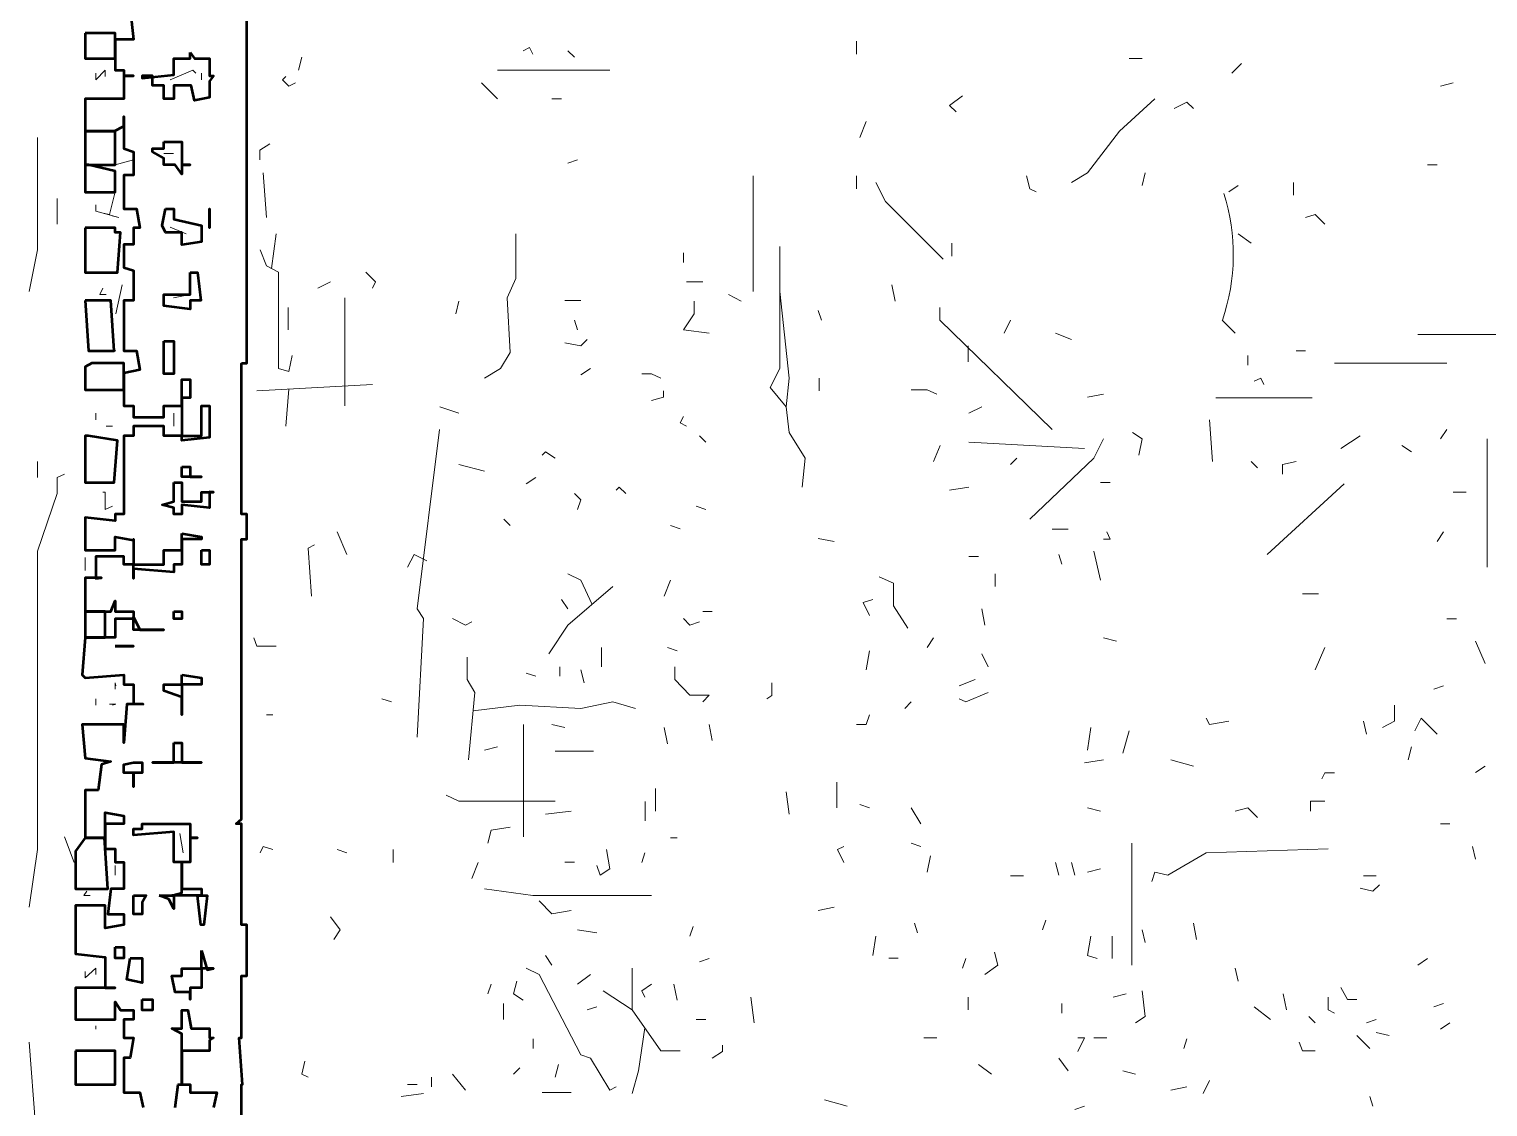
# Model space of a CAD drawing. Header units: metres. Extents: x 0.1 to 48.1, y 1.3 to 34.5.
# Drawn here: x 0.123 to 3.147, y 3.593 to 5.826 of the extents above; entities that cross this region are included whole.
import ezdxf

# ---------------------------------------------------------------- set-up
doc = ezdxf.new("R2010")
doc.units = ezdxf.units.M
for name, color, linetype, lineweight in [('P2D_GRAMMES', 7, 'Continuous', 18), ('P2D_MIKRA', 8, 'Continuous', 13), ('P2D_TOIXOI', 7, 'Continuous', 50), ('P2D_TOXA', 7, 'Continuous', 18)]:
    doc.layers.add(name, color=color, linetype=linetype, lineweight=lineweight)

msp = doc.modelspace()

# ---------------------------------------------------------------- linework, layer by layer
at = {"layer": 'P2D_GRAMMES'}
for p, q in [((1.093796, 5.741672), (1.326518, 5.741672)), ((0.339173, 5.555419), (0.300982, 5.545042)), ((0.608403, 5.528822), (0.615052, 5.435733)), ((1.623891, 5.522173), (1.623891, 5.282801)), ((2.629764, 5.502225), (2.609817, 5.488927)), ((0.635, 5.402487), (0.625338, 5.330428)), ((2.596518, 5.222958), (2.623115, 5.196361)), ((3.00212, 5.19375), (3.234843, 5.19375)), ((2.829241, 5.134272), (3.061963, 5.134272)), ((0.834476, 5.089974), (0.595105, 5.076675)), ((0.661024, 5.080338), (0.654948, 5.003534)), ((2.782696, 5.062011), (2.58322, 5.062011)), ((2.07123, 4.970288), (2.310602, 4.95699)), ((3.145797, 4.976937), (3.145797, 4.710969)), ((2.849188, 4.883848), (2.689607, 4.737565)), ((1.147796, 4.385157), (1.147796, 4.152435)), ((2.408781, 4.139136), (2.408781, 3.886466)), ((1.31322, 3.833272), (1.373296, 3.793377)), ((0.262644, 3.708561), (0.275942, 3.708561)), ((0.300982, 3.708561), (0.300982, 3.638881))]:
    msp.add_line(p, q, dxfattribs=at)
for points in [[(2.456885, 5.681754), (2.383743, 5.615262), (2.317251, 5.528822), (2.284005, 5.508874)], [(0.140036, 5.601963), (0.140036, 5.369241), (0.12301, 5.282801)], [(0.300982, 5.532147), (0.300982, 5.488927), (0.289241, 5.442382), (0.276613, 5.444792)], [(1.878403, 5.508874), (1.898351, 5.468979), (2.018037, 5.349293)], [(0.261368, 5.455681), (0.261368, 5.46233), (0.261368, 5.449031), (0.309188, 5.435733), (0.295128, 5.439643)], [(1.13203, 5.402487), (1.13203, 5.309398), (1.113743, 5.269503), (1.120393, 5.156466), (1.100445, 5.12322), (1.067199, 5.103272), (1.067199, 5.103272)], [(0.601754, 5.369241), (0.615052, 5.335995), (0.639623, 5.322696), (0.639623, 5.12322), (0.661597, 5.116571), (0.668246, 5.149817)], [(1.679418, 5.37589), (1.679418, 5.12322), (1.658979, 5.083325), (1.692225, 5.043429)], [(0.777491, 5.269503), (0.777666, 5.086818), (0.777491, 5.045536), (0.777491, 5.045536)], [(1.679418, 5.282801), (1.698873, 5.103272), (1.692225, 5.043429), (1.698874, 4.990236), (1.73212, 4.937042), (1.725471, 4.877199)], [(2.011116, 5.249555), (2.011116, 5.222958), (2.24411, 4.996885)], [(0.973734, 4.996885), (0.927565, 4.624529), (0.940864, 4.604581), (0.927565, 4.35856)], [(2.350497, 4.976937), (2.33055, 4.937042), (2.197565, 4.810707)], [(0.196152, 4.903796), (0.181048, 4.897147), (0.181048, 4.863901), (0.140036, 4.744215), (0.140036, 4.125838), (0.12301, 4.006152)], [(1.240079, 4.69767), (1.266675, 4.684372), (1.289909, 4.633994)], [(1.885052, 4.691021), (1.914736, 4.677723), (1.914736, 4.631178), (1.944895, 4.584634)], [(1.333168, 4.671073), (1.240079, 4.591283), (1.200183, 4.53144)], [(1.03074, 4.524791), (1.03074, 4.478246), (1.047251, 4.451649), (1.033953, 4.312016)], [(1.043605, 4.413368), (1.14034, 4.425052), (1.266675, 4.418403), (1.333168, 4.431702), (1.379712, 4.418403)], [(0.987408, 4.238874), (1.014005, 4.225848), (1.213482, 4.225848)], [(2.815942, 4.127027), (2.563272, 4.119188), (2.483482, 4.072644), (2.456885, 4.079293), (2.450236, 4.059346)], [(1.067199, 4.044132), (1.166937, 4.0303), (1.412958, 4.0303)], [(1.153639, 3.879817), (1.180236, 3.866518), (1.266675, 3.700288), (1.286623, 3.693639), (1.326518, 3.627147), (1.339817, 3.633796)], [(1.373296, 3.879817), (1.373296, 3.793377), (1.432906, 3.708561), (1.472801, 3.708561)], [(0.261368, 3.753482), (0.261368, 3.760131), (0.261368, 3.753482)], [(1.399556, 3.756013), (1.386494, 3.667042), (1.373063, 3.620497), (1.373063, 3.620497)]]:
    msp.add_lwpolyline(points, dxfattribs=at)
at = {"layer": 'P2D_MIKRA'}
for p, q in [((1.240079, 5.781492), (1.253377, 5.768194)), ((1.838327, 5.80144), (1.838327, 5.774843)), ((0.688194, 5.768194), (0.681545, 5.741597)), ((2.403691, 5.765369), (2.430288, 5.765369)), ((2.636414, 5.754895), (2.616466, 5.734948)), ((0.479938, 5.734948), (0.479938, 5.721649)), ((1.06055, 5.715), (1.093796, 5.681754)), ((3.075262, 5.715), (3.048665, 5.708351)), ((1.206832, 5.682192), (1.22678, 5.682192)), ((1.858455, 5.635209), (1.845157, 5.601963)), ((0.402277, 5.568717), (0.422225, 5.568717)), ((1.260026, 5.555419), (1.240079, 5.54877)), ((3.022068, 5.545042), (3.042016, 5.545042)), ((1.838327, 5.522173), (1.838327, 5.495576)), ((2.436937, 5.528822), (2.430288, 5.502225)), ((2.743998, 5.508874), (2.743998, 5.482277)), ((0.181048, 5.475628), (0.181048, 5.422435)), ((0.415576, 5.415785), (0.448822, 5.402487)), ((2.629764, 5.402487), (2.656361, 5.382539)), ((1.479513, 5.362592), (1.479513, 5.342644)), ((2.035953, 5.382539), (2.035953, 5.355942)), ((0.315838, 5.296099), (0.302539, 5.236257)), ((0.748037, 5.302749), (0.72144, 5.28945)), ((1.486099, 5.302749), (1.519346, 5.302749)), ((1.911649, 5.296099), (1.918298, 5.262853)), ((1.014005, 5.262853), (1.007356, 5.236257)), ((1.233429, 5.264187), (1.266675, 5.264187)), ((1.572539, 5.276152), (1.599136, 5.262853)), ((0.659935, 5.249555), (0.659935, 5.20301)), ((1.758717, 5.242906), (1.765366, 5.222958)), ((1.253377, 5.222958), (1.260026, 5.20301)), ((2.15767, 5.222958), (2.144372, 5.196361)), ((2.250759, 5.196361), (2.284005, 5.183063)), ((0.249346, 5.159362), (0.302539, 5.159362)), ((2.069496, 5.169764), (2.069496, 5.136518)), ((2.649645, 5.149817), (2.649645, 5.129869)), ((2.74945, 5.159362), (2.769398, 5.159362)), ((1.286623, 5.12322), (1.266675, 5.109921)), ((1.76054, 5.103272), (1.76054, 5.076675)), ((2.350497, 5.070026), (2.317251, 5.063377)), ((0.261368, 5.030131), (0.261368, 5.016832)), ((0.422624, 5.030131), (0.422624, 5.003534)), ((0.97411, 5.043429), (1.014005, 5.030131)), ((2.097827, 5.043429), (2.07123, 5.030131)), ((0.282592, 5.003613), (0.29589, 5.003613)), ((2.569921, 5.016832), (2.576571, 4.930393)), ((3.061963, 4.996885), (3.048665, 4.976937)), ((1.512696, 4.983586), (1.525995, 4.970288)), ((2.011387, 4.963639), (1.998089, 4.930393)), ((2.882435, 4.983586), (2.842539, 4.95699)), ((2.968874, 4.963639), (2.988822, 4.95034)), ((0.140036, 4.930393), (0.140036, 4.897147)), ((2.170969, 4.937042), (2.15767, 4.923743)), ((2.656361, 4.930393), (2.66966, 4.917094)), ((1.014005, 4.923743), (1.067199, 4.910445)), ((1.173586, 4.897147), (1.153639, 4.883848)), ((2.07123, 4.877199), (2.031335, 4.87055)), ((2.343848, 4.886549), (2.363796, 4.886549)), ((0.280563, 4.850602), (0.280563, 4.837304)), ((3.075262, 4.866988), (3.101859, 4.866988)), ((1.107094, 4.810707), (1.120393, 4.797408)), ((1.506047, 4.837304), (1.525995, 4.830654)), ((0.761335, 4.78411), (0.781283, 4.737565)), ((1.452853, 4.797408), (1.472801, 4.790759)), ((2.24411, 4.789879), (2.277356, 4.789879)), ((3.055314, 4.78411), (3.042016, 4.764162)), ((1.758717, 4.770812), (1.791963, 4.764162)), ((0.238792, 4.730916), (0.238792, 4.704319)), ((2.07123, 4.73341), (2.091178, 4.73341)), ((2.257408, 4.737565), (2.264058, 4.717618)), ((2.33055, 4.744215), (2.343848, 4.684372)), ((2.125856, 4.69767), (2.125856, 4.671073)), ((1.452853, 4.684372), (1.439555, 4.651126)), ((1.22678, 4.644476), (1.240079, 4.624529)), ((2.762749, 4.656135), (2.795995, 4.656135)), ((1.519346, 4.619246), (1.539293, 4.619246)), ((2.097827, 4.624529), (2.104476, 4.591283)), ((3.061963, 4.604355), (3.081911, 4.604355)), ((1.30961, 4.544738), (1.30961, 4.504843)), ((1.446204, 4.544738), (1.466152, 4.538089)), ((1.865105, 4.538089), (1.858455, 4.498194)), ((1.998089, 4.564686), (1.984791, 4.544738)), ((2.350497, 4.564686), (2.377094, 4.558037)), ((2.809293, 4.544738), (2.789346, 4.498194)), ((3.121806, 4.558037), (3.141754, 4.511492)), ((2.097827, 4.53144), (2.111126, 4.504843)), ((1.153639, 4.491545), (1.173586, 4.484895)), ((1.223206, 4.504843), (1.223206, 4.484895)), ((1.266675, 4.498194), (1.273325, 4.471597)), ((2.084529, 4.478246), (2.051283, 4.464948)), ((3.055314, 4.464948), (3.035366, 4.458298)), ((0.261368, 4.438351), (0.261368, 4.425052)), ((0.854424, 4.438351), (0.874372, 4.431702)), ((1.951545, 4.431702), (1.938246, 4.418403)), ((1.206832, 4.385157), (1.233429, 4.378508)), ((1.532644, 4.385157), (1.539293, 4.351911)), ((2.889084, 4.391806), (2.895733, 4.365209)), ((1.439555, 4.378508), (1.446204, 4.345262)), ((2.323901, 4.378508), (2.317251, 4.331963)), ((2.403691, 4.371859), (2.390393, 4.325314)), ((1.093796, 4.338613), (1.067199, 4.331963)), ((1.213482, 4.329666), (1.293272, 4.329666)), ((2.988822, 4.338613), (2.982173, 4.312016)), ((2.350497, 4.312016), (2.310602, 4.305366)), ((2.490131, 4.312016), (2.536675, 4.298717)), ((3.141754, 4.298717), (3.121806, 4.285419)), ((1.79753, 4.265471), (1.79753, 4.212277)), ((1.421738, 4.252173), (1.421738, 4.205628)), ((1.692225, 4.245524), (1.698874, 4.198979)), ((1.246728, 4.205628), (1.193534, 4.198979)), ((1.400214, 4.225576), (1.400214, 4.185681)), ((1.845157, 4.218927), (1.865105, 4.212277)), ((1.951545, 4.212277), (1.971492, 4.179031)), ((2.317251, 4.212277), (2.343848, 4.205628)), ((3.048665, 4.179211), (3.068613, 4.179211)), ((0.196152, 4.152435), (0.216099, 4.099241)), ((0.435524, 4.159084), (0.442173, 4.119188)), ((0.761335, 4.125838), (0.781283, 4.119188)), ((0.877696, 4.125838), (0.877696, 4.099241)), ((1.39966, 4.119188), (1.39301, 4.099241)), ((1.951545, 4.139136), (1.971492, 4.132487)), ((3.115157, 4.132487), (3.121806, 4.10589)), ((0.300982, 4.092592), (0.300982, 4.072644)), ((1.053901, 4.099241), (1.040602, 4.065995)), ((1.233429, 4.099387), (1.253377, 4.099387)), ((1.99144, 4.112539), (1.984791, 4.079293)), ((2.250759, 4.099241), (2.257408, 4.072644)), ((2.284005, 4.099241), (2.290654, 4.072644)), ((2.343848, 4.085942), (2.317251, 4.079293)), ((2.15767, 4.071158), (2.184267, 4.071158)), ((2.889084, 4.071158), (2.915681, 4.071158)), ((1.791963, 4.006152), (1.758717, 3.999503)), ((1.499398, 3.966257), (1.492749, 3.946309)), ((1.958194, 3.972906), (1.964843, 3.952958)), ((2.230812, 3.979555), (2.224162, 3.959607)), ((2.536675, 3.972906), (2.543325, 3.93966)), ((1.260026, 3.959607), (1.299921, 3.952958)), ((1.878403, 3.946309), (1.871754, 3.906414)), ((2.36817, 3.946309), (2.36817, 3.899764)), ((2.430288, 3.959607), (2.436937, 3.93301)), ((1.193534, 3.906414), (1.206832, 3.886466)), ((1.532644, 3.899764), (1.512696, 3.893115)), ((1.905, 3.900639), (1.924948, 3.900639)), ((2.064581, 3.899764), (2.057932, 3.879817)), ((2.623115, 3.879817), (2.629764, 3.85322)), ((3.022068, 3.899764), (3.00212, 3.886466)), ((1.080497, 3.846571), (1.073848, 3.826623)), ((1.286623, 3.866518), (1.260026, 3.846571)), ((1.459503, 3.846571), (1.466152, 3.813325)), ((1.619084, 3.819974), (1.625733, 3.76678)), ((2.069496, 3.819974), (2.069496, 3.793377)), ((2.397042, 3.826623), (2.370445, 3.819974)), ((2.722853, 3.826623), (2.729503, 3.793377)), ((1.106524, 3.806675), (1.106524, 3.773429)), ((1.299921, 3.800026), (1.279974, 3.793377)), ((2.264216, 3.806675), (2.264216, 3.786728)), ((2.66301, 3.800026), (2.696257, 3.773429)), ((3.055314, 3.806675), (3.035366, 3.800026)), ((1.506047, 3.773712), (1.525995, 3.773712)), ((2.776047, 3.780079), (2.789346, 3.76678)), ((2.915681, 3.773429), (2.895733, 3.76678)), ((3.068613, 3.76678), (3.048665, 3.753482)), ((0.12301, 3.726885), (0.136309, 3.554005)), ((1.167885, 3.733534), (1.167885, 3.713586)), ((1.978141, 3.73575), (2.004738, 3.73575)), ((2.33055, 3.73575), (2.357147, 3.73575)), ((2.523377, 3.733534), (2.516728, 3.713586)), ((2.875785, 3.740183), (2.902382, 3.713586)), ((2.915681, 3.746832), (2.942277, 3.740183)), ((2.257408, 3.693639), (2.277356, 3.667042)), ((1.000707, 3.660393), (1.027304, 3.627147)), ((1.14034, 3.673691), (1.127042, 3.660393)), ((1.220131, 3.68034), (1.213482, 3.653743)), ((2.091178, 3.68034), (2.117775, 3.660393)), ((2.390393, 3.667042), (2.41699, 3.660393)), ((0.907618, 3.638881), (0.927565, 3.638881)), ((0.957055, 3.653743), (0.957055, 3.633796)), ((2.523377, 3.633796), (2.490131, 3.627147)), ((2.569921, 3.647094), (2.556623, 3.620497)), ((0.940864, 3.620497), (0.894319, 3.613848)), ((1.186885, 3.622243), (1.246728, 3.622243)), ((1.772016, 3.607199), (1.81856, 3.593901)), ((2.902382, 3.613848), (2.909031, 3.593901)), ((2.310602, 3.593901), (2.290654, 3.587251))]:
    msp.add_line(p, q, dxfattribs=at)
for points in [[(1.14699, 5.781492), (1.160288, 5.788141), (1.166937, 5.774843)], [(0.261368, 5.734948), (0.261368, 5.721649), (0.280563, 5.741597), (0.280563, 5.728298)], [(0.46877, 5.734948), (0.46212, 5.741597), (0.415576, 5.721649)], [(0.654948, 5.728298), (0.648298, 5.721649), (0.661597, 5.708351), (0.674895, 5.715)], [(2.057932, 5.688403), (2.031335, 5.668455), (2.044634, 5.655157)], [(2.49678, 5.661806), (2.523377, 5.675105), (2.536675, 5.661806)], [(0.621702, 5.588665), (0.600923, 5.575366), (0.600923, 5.555419)], [(2.190916, 5.522173), (2.197565, 5.495576), (2.210864, 5.488927)], [(2.769398, 5.435733), (2.789346, 5.442382), (2.809293, 5.422435)], [(0.821178, 5.322696), (0.841126, 5.302749), (0.834476, 5.28945)], [(0.456871, 5.316047), (0.456871, 5.276152), (0.422225, 5.269503)], [(0.275942, 5.28945), (0.269293, 5.276188), (0.282592, 5.276188)], [(1.501891, 5.262853), (1.501891, 5.236257), (1.47945, 5.20301), (1.532644, 5.196361)], [(1.279974, 5.183063), (1.266675, 5.169764), (1.233429, 5.176414)], [(1.39301, 5.11184), (1.412958, 5.11184), (1.432906, 5.103272)], [(2.66301, 5.096623), (2.676309, 5.103272), (2.682958, 5.089974)], [(1.438225, 5.076675), (1.438225, 5.063377), (1.412958, 5.056728)], [(1.951545, 5.078476), (1.984791, 5.078476), (2.004738, 5.070026)], [(1.47945, 5.023482), (1.472801, 5.010183), (1.486099, 5.003534)], [(2.41034, 4.990236), (2.430288, 4.976937), (2.423639, 4.943691)], [(1.186885, 4.943691), (1.193534, 4.95034), (1.213482, 4.937042)], [(2.74945, 4.930393), (2.72127, 4.923743), (2.72127, 4.903796)], [(1.339817, 4.87055), (1.346466, 4.877199), (1.359764, 4.863901)], [(0.275942, 4.866988), (0.280563, 4.866988), (0.280563, 4.830654), (0.29589, 4.837304)], [(1.253377, 4.863901), (1.266675, 4.850602), (1.260026, 4.830654)], [(2.357147, 4.78411), (2.363796, 4.769492), (2.350497, 4.769492)], [(0.714791, 4.757513), (0.701492, 4.750864), (0.708141, 4.651126)], [(0.947513, 4.724267), (0.920916, 4.737565), (0.907618, 4.710969)], [(1.871754, 4.644476), (1.851806, 4.637827), (1.865105, 4.61123)], [(1.000707, 4.604581), (1.027304, 4.591283), (1.040602, 4.597932)], [(1.47945, 4.604581), (1.492749, 4.591283), (1.512696, 4.597932)], [(0.588455, 4.564686), (0.595105, 4.547531), (0.635, 4.547531)], [(1.461461, 4.504843), (1.461461, 4.478246), (1.492749, 4.445767), (1.532644, 4.445767), (1.519346, 4.431702)], [(0.302539, 4.464948), (0.300982, 4.471597), (0.300982, 4.458298)], [(1.662653, 4.471597), (1.662653, 4.445), (1.65233, 4.438351)], [(2.111126, 4.451649), (2.064581, 4.431702), (2.051283, 4.438351)], [(0.29589, 4.425052), (0.302539, 4.427108), (0.289241, 4.427108)], [(2.953439, 4.425052), (2.953439, 4.391806), (2.928979, 4.378508)], [(0.615052, 4.405287), (0.628351, 4.405287), (0.615052, 4.405287)], [(1.865105, 4.405105), (1.858455, 4.384844), (1.838508, 4.384844)], [(2.563272, 4.398455), (2.569921, 4.385157), (2.609817, 4.391806)], [(2.995471, 4.371859), (3.00877, 4.398455), (3.042016, 4.365209)], [(2.829241, 4.285134), (2.809293, 4.285134), (2.802644, 4.27212)], [(2.623115, 4.205628), (2.649712, 4.212277), (2.66966, 4.19233)], [(2.809293, 4.225848), (2.779674, 4.225848), (2.779674, 4.205628)], [(1.120393, 4.172382), (1.080497, 4.165733), (1.073848, 4.139136)], [(1.452853, 4.150389), (1.466152, 4.150389), (1.452853, 4.150389)], [(0.628351, 4.125838), (0.608403, 4.132487), (0.601754, 4.119188)], [(1.319869, 4.125838), (1.326518, 4.085942), (1.306571, 4.072644), (1.299921, 4.092592)], [(1.811911, 4.132487), (1.798613, 4.125838), (1.811911, 4.099241)], [(2.92233, 4.052696), (2.909031, 4.039398), (2.882435, 4.046047)], [(0.242696, 4.039398), (0.236047, 4.0303), (0.249346, 4.0303)], [(1.180236, 4.01945), (1.206832, 3.992853), (1.246728, 3.999503)], [(0.748037, 3.986204), (0.767984, 3.959607), (0.754686, 3.93966)], [(2.323901, 3.946309), (2.317251, 3.906414), (2.337199, 3.899764)], [(2.124424, 3.913063), (2.131073, 3.886466), (2.104476, 3.866518)], [(0.238792, 3.873168), (0.238792, 3.859869), (0.261368, 3.879817), (0.261368, 3.866518)], [(1.133691, 3.85322), (1.127042, 3.826623), (1.14699, 3.813325)], [(1.412958, 3.846571), (1.39301, 3.833272), (1.39966, 3.819974)], [(2.430288, 3.833272), (2.436937, 3.780079), (2.41699, 3.76678)], [(2.815942, 3.819974), (2.815942, 3.793377), (2.829241, 3.786728)], [(2.842539, 3.839921), (2.855838, 3.814836), (2.875785, 3.814836)], [(1.560246, 3.720236), (1.560246, 3.706937), (1.539293, 3.693639)], [(2.297304, 3.73575), (2.310602, 3.73575), (2.297304, 3.706937)], [(2.756099, 3.726885), (2.762749, 3.708561), (2.789346, 3.708561)], [(0.694843, 3.68699), (0.688194, 3.660393), (0.701492, 3.653743)]]:
    msp.add_lwpolyline(points, dxfattribs=at)
at = {"layer": 'P2D_TOIXOI'}
for points in [[(0.332461, 5.867666), (0.33911, 5.804708), (0.300982, 5.804708), (0.300982, 5.741672), (0.31925, 5.741672), (0.31925, 5.729629), (0.339173, 5.729629), (0.339173, 5.729629), (0.31925, 5.729629), (0.31925, 5.682192), (0.238792, 5.682192), (0.238792, 5.615262), (0.299215, 5.615262), (0.319162, 5.625236), (0.31925, 5.645183), (0.31925, 5.578691), (0.339173, 5.572042), (0.339173, 5.523598), (0.31925, 5.523598), (0.31925, 5.453686), (0.345759, 5.453686), (0.352408, 5.414781), (0.339173, 5.414781), (0.339173, 5.379884), (0.31925, 5.379884), (0.31925, 5.33267), (0.339173, 5.326021), (0.339173, 5.264187), (0.31925, 5.264187), (0.31925, 5.19375), (0.31925, 5.19375), (0.31925, 5.159362), (0.345759, 5.159362), (0.352408, 5.119895), (0.31925, 5.113246), (0.31925, 5.045536), (0.339173, 5.045536), (0.339173, 5.022137), (0.40204, 5.022137), (0.40204, 5.045536), (0.439829, 5.045536), (0.439829, 5.099948), (0.456871, 5.099948), (0.456871, 5.062011), (0.439829, 5.062011), (0.439829, 4.983408), (0.479938, 4.983408), (0.479938, 5.045536), (0.496817, 5.045536), (0.496817, 4.980262), (0.439829, 4.973613), (0.439829, 4.983408), (0.40204, 4.983408), (0.40204, 5.003613), (0.339173, 5.003613), (0.339173, 4.983408), (0.31925, 4.983408), (0.31925, 4.898658), (0.31925, 4.898658), (0.31925, 4.82097), (0.300982, 4.82097), (0.300982, 4.807382), (0.238792, 4.814031), (0.238792, 4.746475), (0.300982, 4.746475), (0.300982, 4.774136), (0.339173, 4.767487), (0.339173, 4.769492), (0.339173, 4.769492), (0.339173, 4.717018), (0.31925, 4.717018), (0.31925, 4.73341), (0.261368, 4.73341), (0.261368, 4.687696), (0.272618, 4.689065), (0.238792, 4.689065), (0.238792, 4.619246), (0.292565, 4.619246), (0.300982, 4.641152), (0.300982, 4.619246), (0.339173, 4.619246), (0.339173, 4.604355), (0.300982, 4.604355), (0.300982, 4.565617), (0.239372, 4.565617), (0.232723, 4.48822), (0.239372, 4.481571), (0.31925, 4.48822), (0.31925, 4.467797), (0.339173, 4.467797), (0.339173, 4.428377), (0.359058, 4.427108), (0.325812, 4.427108), (0.319162, 4.347377), (0.31925, 4.347377), (0.31925, 4.384844), (0.232723, 4.384844), (0.239372, 4.31534), (0.292565, 4.308691), (0.272618, 4.302042), (0.265969, 4.248778), (0.238792, 4.248778), (0.238792, 4.150389), (0.280563, 4.150389), (0.280563, 4.202304), (0.31925, 4.195654), (0.31925, 4.179211), (0.280563, 4.179211), (0.280563, 4.127027), (0.300982, 4.127027), (0.300982, 4.099387), (0.31925, 4.099387), (0.31925, 4.044132), (0.292565, 4.044132), (0.285916, 3.991555), (0.31925, 3.991555), (0.31925, 3.969581), (0.280563, 3.962932), (0.280563, 4.01011), (0.219128, 4.01011), (0.219128, 3.909738), (0.280563, 3.903089), (0.280563, 3.838991), (0.300982, 3.838991), (0.300982, 3.838991), (0.219128, 3.838991), (0.219128, 3.773712), (0.300982, 3.773712), (0.300982, 3.792945), (0.300982, 3.792945), (0.300982, 3.81), (0.312513, 3.792945), (0.339173, 3.792945), (0.339173, 3.773712), (0.31925, 3.773712), (0.31925, 3.73575), (0.33911, 3.73575), (0.332461, 3.694406), (0.31925, 3.694406), (0.31925, 3.622243), (0.352408, 3.622243), (0.359058, 3.591174)], [(0.56305, 3.468134), (0.56305, 3.638881), (0.565183, 3.638881), (0.558534, 3.73575), (0.56305, 3.73575), (0.56305, 3.863976), (0.574038, 3.863976), (0.574038, 3.969644), (0.56305, 3.969644), (0.56305, 4.127027), (0.56305, 4.127027), (0.56305, 4.179211), (0.551885, 4.179211), (0.56305, 4.189005), (0.56305, 4.242199), (0.56305, 4.282094), (0.56305, 4.384844), (0.56305, 4.384844), (0.56305, 4.769492), (0.574038, 4.769492), (0.574038, 4.82097), (0.56305, 4.82097), (0.56305, 5.133194), (0.565183, 5.134272), (0.574038, 5.134272), (0.574038, 5.593098), (0.574038, 5.593098), (0.574038, 5.665131), (0.574038, 5.665131), (0.574038, 5.885294)], [(0.42555, 3.591174), (0.432199, 3.638881), (0.439829, 3.638881), (0.439829, 3.743508), (0.418901, 3.754917), (0.439829, 3.754917), (0.439829, 3.792945), (0.452147, 3.792945), (0.458796, 3.754917), (0.496817, 3.754917), (0.496817, 3.73575), (0.50534, 3.73575), (0.496817, 3.730209), (0.496817, 3.708561), (0.439829, 3.708561), (0.439829, 3.638881), (0.456871, 3.638881), (0.456871, 3.622243), (0.51199, 3.622243), (0.50534, 3.591174)]]:
    msp.add_lwpolyline(points, dxfattribs=at)
for points in [[(0.238792, 5.818063), (0.238792, 5.765369), (0.300982, 5.765369), (0.300982, 5.818063)], [(0.456871, 5.778168), (0.465445, 5.765369), (0.496817, 5.765369), (0.496817, 5.729629), (0.50534, 5.729629), (0.496817, 5.718325), (0.496817, 5.685079), (0.465445, 5.678429), (0.458796, 5.709681), (0.422624, 5.709681), (0.422624, 5.682192), (0.40204, 5.682192), (0.40204, 5.709681), (0.379005, 5.709681), (0.379005, 5.729629), (0.357279, 5.729629), (0.357279, 5.724974), (0.422624, 5.731623), (0.422624, 5.765369), (0.456871, 5.765369)], [(0.238792, 5.615262), (0.238792, 5.545042), (0.300982, 5.545042), (0.300982, 5.615262)], [(0.40204, 5.593098), (0.439829, 5.593098), (0.439829, 5.545042), (0.456871, 5.545042), (0.456871, 5.545042), (0.439829, 5.545042), (0.439829, 5.525497), (0.42555, 5.545042), (0.40204, 5.545042), (0.40204, 5.558743), (0.379005, 5.572042), (0.379005, 5.578691), (0.40204, 5.578691)], [(0.246021, 5.545042), (0.238792, 5.545042), (0.238792, 5.488395), (0.300982, 5.488395), (0.300982, 5.532147)], [(0.405602, 5.453686), (0.422624, 5.453686), (0.422624, 5.432408), (0.479938, 5.41911), (0.479938, 5.385864), (0.439829, 5.379215), (0.439829, 5.404741), (0.405602, 5.404741), (0.398953, 5.41911)], [(0.496817, 5.453686), (0.496817, 5.453686), (0.496817, 5.414781), (0.496817, 5.414781)], [(0.238792, 5.414781), (0.238792, 5.322083), (0.305864, 5.322083), (0.312513, 5.404741), (0.300982, 5.404741), (0.300982, 5.414781)], [(0.456871, 5.322083), (0.472094, 5.322083), (0.478743, 5.264187), (0.456871, 5.264187), (0.456871, 5.24623), (0.40204, 5.25288), (0.40204, 5.276188), (0.456871, 5.276188)], [(0.239372, 5.264187), (0.246021, 5.159362), (0.299215, 5.159362), (0.292565, 5.264187)], [(0.40204, 5.179738), (0.422624, 5.179738), (0.422624, 5.11184), (0.40204, 5.11184)], [(0.25267, 5.134272), (0.238792, 5.126545), (0.238792, 5.078476), (0.31925, 5.078476), (0.31925, 5.134272)], [(0.246021, 4.983408), (0.238792, 4.983408), (0.238792, 4.886549), (0.299215, 4.886549), (0.305864, 4.973613)], [(0.439829, 4.918823), (0.456871, 4.918823), (0.456871, 4.898658), (0.479938, 4.898658), (0.479938, 4.898658), (0.439829, 4.898658)], [(0.422624, 4.886549), (0.439829, 4.886549), (0.439829, 4.847277), (0.479938, 4.847277), (0.479938, 4.866988), (0.50534, 4.866988), (0.496817, 4.867225), (0.496817, 4.833979), (0.439829, 4.840628), (0.439829, 4.82097), (0.422624, 4.82097), (0.422624, 4.833979), (0.398953, 4.840628), (0.422624, 4.847277)], [(0.439829, 4.780785), (0.479938, 4.774136), (0.479938, 4.769492), (0.439829, 4.769492), (0.439829, 4.717018), (0.422624, 4.717018), (0.422624, 4.700995), (0.33911, 4.707644), (0.339173, 4.687696), (0.339173, 4.717018), (0.40204, 4.717018), (0.40204, 4.746475), (0.439829, 4.746475)], [(0.479938, 4.746475), (0.496817, 4.746475), (0.496817, 4.717018), (0.479938, 4.717018)], [(0.238792, 4.619246), (0.238792, 4.565617), (0.280563, 4.565617), (0.280563, 4.619246)], [(0.339173, 4.607906), (0.352408, 4.581375), (0.40204, 4.581375), (0.40204, 4.581375), (0.339173, 4.581375)], [(0.422624, 4.619246), (0.439829, 4.619246), (0.439829, 4.604355), (0.422624, 4.604355)], [(0.300982, 4.547531), (0.339173, 4.547531), (0.339173, 4.547531), (0.300982, 4.547531)], [(0.439829, 4.48822), (0.479938, 4.481571), (0.479938, 4.467797), (0.439829, 4.467797), (0.439829, 4.405287), (0.439829, 4.405287), (0.439829, 4.441675), (0.40204, 4.454974), (0.40204, 4.467797), (0.439829, 4.467797)], [(0.422624, 4.347377), (0.439829, 4.347377), (0.439829, 4.306525), (0.479938, 4.306525), (0.479938, 4.306525), (0.379005, 4.306525), (0.379005, 4.306525), (0.422624, 4.306525)], [(0.33911, 4.306525), (0.357279, 4.306525), (0.357279, 4.285134), (0.339173, 4.285134), (0.339173, 4.255497), (0.33911, 4.285134), (0.31925, 4.285134), (0.31925, 4.302042)], [(0.439829, 4.179211), (0.456871, 4.179211), (0.456871, 4.14911), (0.472094, 4.150389), (0.456871, 4.150389), (0.456871, 4.099387), (0.439829, 4.099387), (0.439829, 4.044132), (0.479938, 4.044132), (0.479938, 4.0303), (0.418901, 4.0303), (0.439829, 4.036073), (0.439829, 4.099387), (0.422624, 4.099387), (0.422624, 4.162408), (0.339173, 4.155759), (0.339173, 4.169058), (0.357279, 4.169058), (0.357279, 4.179211), (0.439829, 4.179211)], [(0.239372, 4.150389), (0.219128, 4.122513), (0.219128, 4.044132), (0.285916, 4.044132), (0.279267, 4.150389)], [(0.339173, 4.0303), (0.365707, 4.0303), (0.357279, 4.016126), (0.357279, 3.991555), (0.339173, 3.991555)], [(0.392304, 4.0303), (0.422624, 4.0303), (0.422624, 4.002827), (0.412251, 4.022775)], [(0.472094, 4.0303), (0.492042, 4.0303), (0.485393, 3.969644), (0.478743, 3.969644)], [(0.300982, 3.92334), (0.31925, 3.92334), (0.31925, 3.900639), (0.300982, 3.900639)], [(0.479938, 3.916387), (0.492042, 3.876492), (0.50534, 3.879561), (0.479938, 3.879561), (0.479938, 3.838991), (0.456871, 3.838991), (0.456871, 3.814836), (0.456871, 3.814836), (0.456871, 3.829948), (0.42555, 3.829948), (0.418901, 3.863976), (0.439829, 3.863976), (0.439829, 3.879561), (0.479938, 3.879561)], [(0.332461, 3.900639), (0.357279, 3.900639), (0.357279, 3.849895), (0.325812, 3.856545)], [(0.357279, 3.814836), (0.379005, 3.814836), (0.379005, 3.792945), (0.357279, 3.792945)], [(0.219128, 3.708561), (0.219128, 3.638881), (0.300982, 3.638881), (0.300982, 3.708561)]]:
    msp.add_lwpolyline(points, close=True, dxfattribs=at)
at = {"layer": 'P2D_TOXA'}
msp.add_arc((2.197966, 5.359388), 0.421446, 341.103263, 17.459837, dxfattribs=at)

doc.saveas('drawing.dxf')
